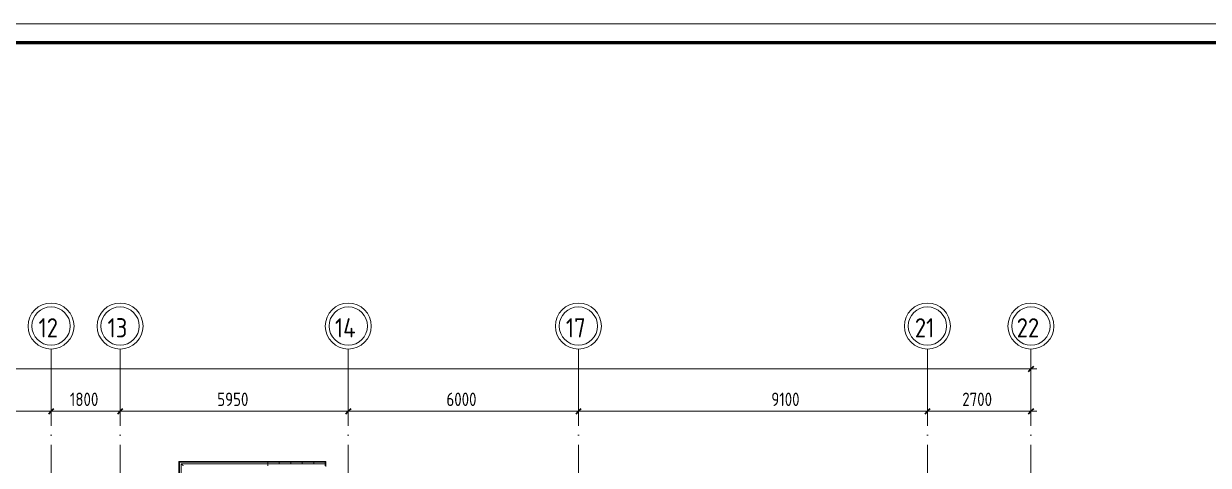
# Model space of a CAD drawing. Header units: millimetres. Extents: x -396912 to 182286, y -43638 to 41610.
# Drawn here: x -25420 to 5469, y 30091 to 41610 of the extents above; entities that cross this region are included whole.
import ezdxf

# ---------------------------------------------------------------- set-up
doc = ezdxf.new("R2010")
doc.units = ezdxf.units.MM
doc.linetypes.add('ADSK_Линия сетки', pattern=[25, 20, -2.5, 0, -2.5])
for name, color, linetype, lineweight in [('A-_ANOTTEXT_T', 7, 'Continuous', 9), ('Лестницы', 252, 'Continuous', 9), ('Ограждение', 252, 'Continuous', 9), ('Оси', 252, 'Continuous', 9), ('ОФ_рамка', 8, 'Continuous', 60), ('Размеры', 7, 'Continuous', 9), ('Стены наружные', 7, 'Continuous', 18)]:
    doc.layers.add(name, color=color, linetype=linetype, lineweight=lineweight)
doc.styles.add('GOST 2.304 type A_1', font='', dxfattribs={"height": 350})
doc.styles.add('GOST Common_2', font='', dxfattribs={"width": 0.9, "height": 250})
doc.styles.add('GOST Common_4', font='', dxfattribs={"height": 7})
doc.styles.get('GOST 2.304 type A_1').set_extended_font_data('GOST 2.304 type A')
doc.styles.get('GOST Common_2').set_extended_font_data('GOST type B')
doc.styles.get('GOST Common_4').set_extended_font_data('GOST 2.304 type A')

# ---------------------------------------------------------------- blocks, each defined once
blk = doc.blocks.new('1 этаж')
at = {"layer": 'Лестницы', "color": 251, "true_color": 0x636466}
for p, q in [((-27058, 29256), (-27058, 27571)), ((-24758, 29256), (-27058, 29256)), ((-24758, 29211), (-24758, 29256)), ((-24458, 29256), (-24758, 29256)), ((-24758, 29211), (-24758, 29256)), ((-24158, 29256), (-24458, 29256)), ((-24458, 29211), (-24458, 29256)), ((-24458, 29211), (-24458, 29256)), ((-23858, 29256), (-24158, 29256)), ((-24158, 29211), (-24158, 29256)), ((-24158, 29211), (-24158, 29256)), ((-23558, 29256), (-23858, 29256)), ((-23858, 29211), (-23858, 29256)), ((-23858, 29211), (-23858, 29256)), ((-23258, 29256), (-23558, 29256)), ((-23558, 29211), (-23558, 29256)), ((-23558, 29211), (-23558, 29256))]:
    blk.add_line(p, q, dxfattribs=at)
at = {"layer": 'Ограждение', "color": 251, "true_color": 0x636466}
for p, q in [((-24758, 29211), (-27013, 29211)), ((-27013, 29211), (-27013, 27561)), ((-24758, 29161), (-24758, 29211)), ((-23258, 29211), (-24758, 29211)), ((-24758, 29184), (-24758, 29189)), ((-23258, 29211), (-23258, 29161))]:
    blk.add_line(p, q, dxfattribs=at)
blk.add_open_spline([(-27013, 29211), (-27013, 29211), (-27012, 29211), (-27011, 29209), (-27010, 29208), (-27008, 29206), (-27007, 29205), (-27005, 29204), (-27003, 29202), (-27001, 29199), (-26999, 29197), (-26997, 29196), (-26996, 29194), (-26994, 29193), (-26993, 29191), (-26991, 29190), (-26989, 29188), (-26988, 29186), (-26986, 29185), (-26985, 29183), (-26983, 29181), (-26981, 29180), (-26980, 29178), (-26978, 29177), (-26977, 29175), (-26975, 29174), (-26974, 29172), (-26972, 29171), (-26970, 29169), (-26969, 29167), (-26968, 29166), (-26966, 29165), (-26965, 29163), (-26963, 29162), (-26963, 29161), (-26963, 29161)], degree=3, knots=[0, 0, 0, 0, 0.083333, 0.125, 0.166667, 0.208333, 0.229167, 0.25, 0.291667, 0.333333, 0.354167, 0.375, 0.395833, 0.416667, 0.4375, 0.458333, 0.479167, 0.5, 0.520833, 0.541667, 0.5625, 0.583333, 0.604167, 0.625, 0.645833, 0.666667, 0.6875, 0.708333, 0.75, 0.770833, 0.791667, 0.833333, 0.875, 0.916667, 1, 1, 1, 1], dxfattribs=at)
at = {"layer": 'Оси', "color": 251, "linetype": 'ADSK_Линия сетки', "ltscale": 100, "true_color": 0x636466}
for p, q in [((-30408, 32205), (-30408, -33772)), ((-28608, 32205), (-28608, -33772)), ((-22658, 32205), (-22658, -32502)), ((-16658, 32205), (-16658, -33772)), ((-7558, 32205), (-7558, 10954)), ((-4858, 32205), (-4858, 10954))]:
    blk.add_line(p, q, dxfattribs=at)
at = {"layer": 'Оси', "color": 251, "lineweight": 20, "true_color": 0x636466}
for centre, radius, start, end in [((-30408, 32805), 600, 0, 180), ((-28608, 32805), 600, 0, 180), ((-22658, 32805), 600, 0, 180), ((-16658, 32805), 600, 0, 180), ((-7558, 32805), 600, 0, 180), ((-4858, 32805), 600, 0, 180), ((-30408, 32805), 500, 0, 180), ((-28608, 32805), 500, 0, 180), ((-22658, 32805), 500, 0, 180), ((-16658, 32805), 500, 0, 180), ((-7558, 32805), 500, 0, 180), ((-4858, 32805), 500, 0, 180), ((-30408, 32805), 600, 180, 0), ((-30408, 32805), 500, 180, 0), ((-28608, 32805), 600, 180, 0), ((-28608, 32805), 500, 180, 0), ((-22658, 32805), 600, 180, 0), ((-22658, 32805), 500, 180, 0), ((-16658, 32805), 600, 180, 0), ((-16658, 32805), 500, 180, 0), ((-7558, 32805), 600, 180, 0), ((-7558, 32805), 500, 180, 0), ((-4858, 32805), 600, 180, 0), ((-4858, 32805), 500, 180, 0)]:
    blk.add_arc(centre, radius, start, end, dxfattribs=at)
at = {"layer": 'Размеры', "color": 251, "lineweight": 20, "true_color": 0x636466}
for p, q in [((-4858, 31686), (-4858, 31836)), ((-58608, 31686), (-4708, 31686)), ((-4858, 31686), (-4858, 31636)), ((-32958, 30581), (-30408, 30581)), ((-30408, 30581), (-30408, 30731)), ((-30408, 30581), (-30408, 30731)), ((-30408, 30581), (-30408, 30531)), ((-30408, 30581), (-28608, 30581)), ((-30408, 30581), (-30408, 30531)), ((-28608, 30581), (-28608, 30731)), ((-28608, 30581), (-28608, 30731)), ((-28608, 30581), (-28608, 30531)), ((-28608, 30581), (-22658, 30581)), ((-28608, 30581), (-28608, 30531)), ((-22658, 30581), (-22658, 30731)), ((-22658, 30581), (-22658, 30731)), ((-22658, 30581), (-22658, 30531)), ((-22658, 30581), (-16658, 30581)), ((-22658, 30581), (-22658, 30531)), ((-16658, 30581), (-16658, 30731)), ((-16658, 30581), (-16658, 30731)), ((-16658, 30581), (-16658, 30531)), ((-16658, 30581), (-7558, 30581)), ((-16658, 30581), (-16658, 30531)), ((-11627, 30581), (-12108, 30581)), ((-10810, 30581), (-11627, 30581)), ((-7558, 30581), (-7558, 30731)), ((-7558, 30581), (-7558, 30731)), ((-7558, 30581), (-7558, 30531)), ((-7558, 30581), (-4708, 30581)), ((-7558, 30581), (-7558, 30531)), ((-4858, 30581), (-4858, 30731)), ((-4858, 30581), (-4858, 30531))]:
    blk.add_line(p, q, dxfattribs=at)
at = {"layer": 'Размеры', "color": 251, "lineweight": 40, "true_color": 0x636466}
for p, q in [((-4858, 31686), (-4929, 31615)), ((-4858, 31686), (-4787, 31756)), ((-30408, 30581), (-30479, 30511)), ((-30408, 30581), (-30479, 30511)), ((-30408, 30581), (-30337, 30652)), ((-30408, 30581), (-30337, 30652)), ((-28608, 30581), (-28679, 30511)), ((-28608, 30581), (-28679, 30511)), ((-28608, 30581), (-28537, 30652)), ((-28608, 30581), (-28537, 30652)), ((-22658, 30581), (-22729, 30511)), ((-22658, 30581), (-22729, 30511)), ((-22658, 30581), (-22587, 30652)), ((-22658, 30581), (-22587, 30652)), ((-16658, 30581), (-16729, 30511)), ((-16658, 30581), (-16729, 30511)), ((-16658, 30581), (-16587, 30652)), ((-16658, 30581), (-16587, 30652)), ((-7558, 30581), (-7629, 30511)), ((-7558, 30581), (-7629, 30511)), ((-7558, 30581), (-7487, 30652)), ((-7558, 30581), (-7487, 30652)), ((-4858, 30581), (-4929, 30511)), ((-4858, 30581), (-4787, 30652))]:
    blk.add_line(p, q, dxfattribs=at)
at = {"layer": 'Стены наружные', "color": 251, "true_color": 0x636466}
for p, q in [((-27073, 27571), (-27073, 29271)), ((-27073, 29271), (-23245, 29271)), ((-27058, 29271), (-27058, 27571)), ((-24758, 29256), (-27058, 29256)), ((-24758, 29256), (-24758, 29271)), ((-24458, 29271), (-24458, 29256)), ((-24158, 29271), (-24158, 29256)), ((-23858, 29271), (-23858, 29256)), ((-23558, 29271), (-23558, 29256)), ((-23258, 29211), (-23258, 29271)), ((-23245, 29271), (-23245, 29141))]:
    blk.add_line(p, q, dxfattribs=at)
at = {"layer": 'Оси', "color": 251, "true_color": 0x636466, "style": 'GOST Common_2', "width": 0.9}
for s, p in [('12', (-30735, 32510)), ('13', (-28935, 32510)), ('14', (-23006, 32510)), ('17', (-16985, 32510)), ('21', (-7885, 32510)), ('22', (-5230, 32510))]:
    blk.add_text(s, height=500, dxfattribs=at).set_placement(p)
at = {"layer": 'Размеры', "color": 251, "lineweight": 20, "true_color": 0x636466, "char_height": 350, "attachment_point": 1, "line_spacing_factor": 1.022761, "style": 'GOST Common_4'}
for s, insert, width in [('1800', (-29916, 31069), 980.83), ('5950', (-26074, 31069), 1059.58), ('6000', (-20099, 31069), 1059.58), ('9100', (-11627, 31069), 980.83), ('2700', (-6649, 31069), 1059.58)]:
    blk.add_mtext(s, dxfattribs=dict(at, insert=insert, width=width))
blk = doc.blocks.new('А0')
at = {"layer": 'ОФ_рамка', "color": 0, "linetype": 'Continuous', "lineweight": 5, "ltscale": 100}
blk.add_lwpolyline([(341068, -309617), (222168, -309617)], dxfattribs=at)
at = {"layer": 'ОФ_рамка', "color": 0, "linetype": 'Continuous', "ltscale": 100}
blk.add_lwpolyline([(340568, -310117), (224168, -310117)], dxfattribs=at)

msp = doc.modelspace()

# ---------------------------------------------------------------- block references
msp.add_blockref('1 этаж', (5702, 918))
at = {"layer": 'ОФ_рамка', "color": 0, "lineweight": -2}
msp.add_blockref('А0', (-303900, 351227), dxfattribs=at)

# ---------------------------------------------------------------- texts
at = {"layer": 'A-_ANOTTEXT_T', "char_height": 350, "width": 168.35, "attachment_point": 1, "style": 'GOST 2.304 type A_1'}
for insert in [(-13940, 31861), (-10956, 31861), (-10619, 31861), (-8734, 31861), (-6531, 31861), (-5996, 31861), (-1273, 31861), (-11869, 31325), (-10275, 31325), (-9554, 31325), (-8364, 31325), (-8026, 31325), (-7305, 31325), (-5156, 31325), (-1987, 31325), (-1650, 31325), (3656, 31325), (4192, 31325), (-9660, 30789), (4357, 30789), (4694, 30789), (-12207, 30253), (-7021, 30253), (-6485, 30253), (-4468, 30253), (-3852, 30253)]:
    msp.add_mtext('\\fGOST 2.304 type A|b0|i0|c204|p34|; ', dxfattribs=dict(at, insert=insert))

doc.saveas('drawing.dxf')
